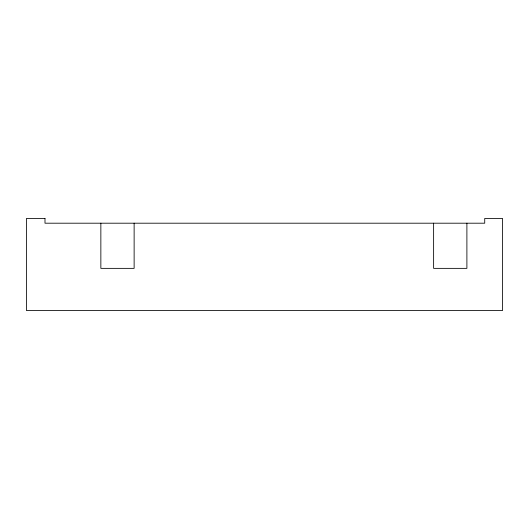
<?xml version="1.0" encoding="UTF-8"?>
<svg xmlns="http://www.w3.org/2000/svg" width="529" height="529" viewBox="0 0 529 529"><rect width="100%" height="100%" fill="white"/><g stroke="black" fill="none" stroke-linecap="round" stroke-linejoin="round"><path stroke-width="0.79" d="M466.895 223.198L466.895 268.362L433.621 268.362L433.621 223.198M134.128 223.198L134.128 268.362L100.854 268.362L100.854 223.198M44.991 218.451L26.45 218.451L26.45 310.549L502.55 310.549L502.55 218.451L484.723 218.451L484.723 223.198L44.991 223.198L44.991 218.451"/></g></svg>
